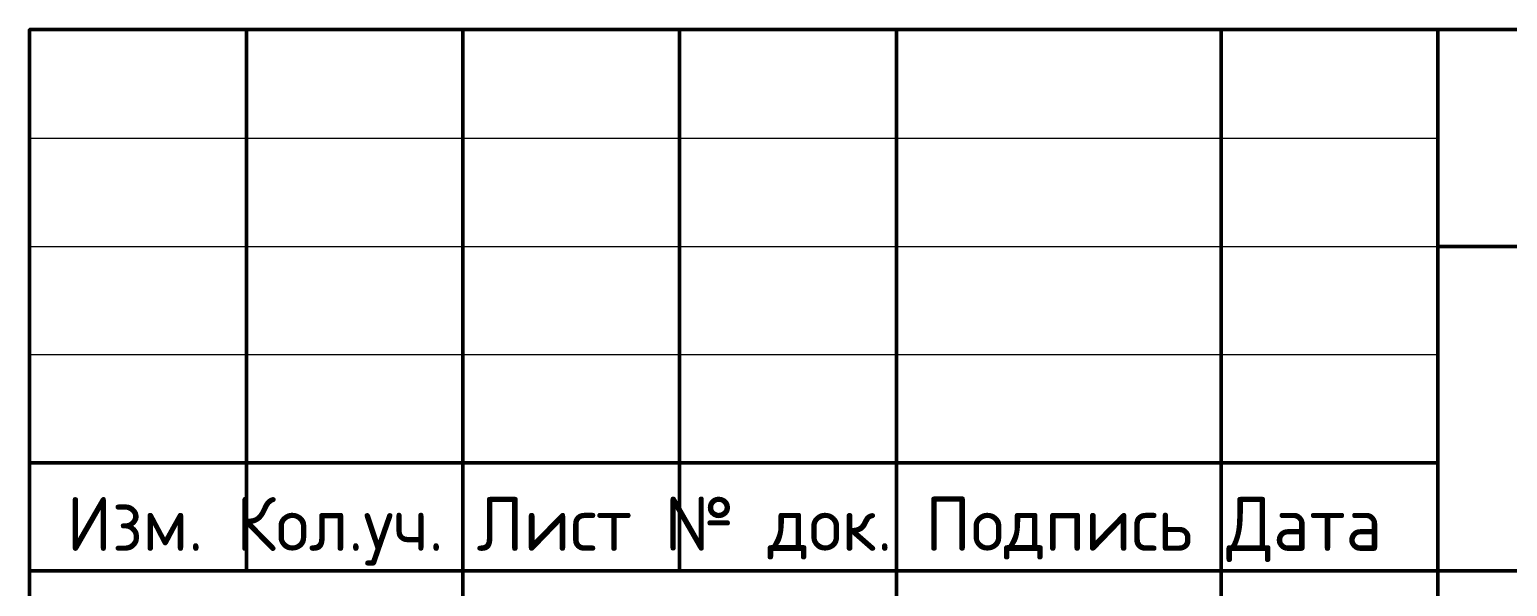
# Model space of a CAD drawing. Header units: millimetres. Extents: x -695119 to 412940, y -249585 to 622758.
# Drawn here: x 15.909 to 18.594, y 1.348 to 2.36 of the extents above; entities that cross this region are included whole.
import ezdxf

# ---------------------------------------------------------------- set-up
doc = ezdxf.new("R2010")
doc.units = ezdxf.units.MM
for name, color, linetype in [('PDF _020_средний', 7, 'Continuous'), ('PDF _050_основной', 7, 'Continuous'), ('PDF _Текст', 7, 'Continuous')]:
    doc.layers.add(name, color=color, linetype=linetype)
doc.styles.add('PDF ISOCPEUR Italic', font='')
doc.styles.get('PDF ISOCPEUR Italic').set_extended_font_data('GOST type B')

msp = doc.modelspace()

# ---------------------------------------------------------------- linework, layer by layer
at = {"layer": 'PDF _020_средний', "lineweight": 20}
for points in [[(15.9088, 2.1627), (18.4681, 2.1627)], [(15.9088, 1.966), (18.4681, 1.966)], [(15.9088, 1.7693), (18.4681, 1.7693)]]:
    msp.add_lwpolyline(points, dxfattribs=at)
at = {"layer": 'PDF _050_основной', "lineweight": 50}
for points in [[(23.1919, 2.3602), (15.9088, 2.3602), (15.9088, 0.195)], [(16.303, 2.3602), (16.303, 1.3759)], [(16.6963, 2.3602), (16.6963, 0.195)], [(17.0897, 2.3602), (17.0897, 1.3759)], [(17.4839, 2.3602), (17.4839, 0.195)], [(18.0739, 2.3602), (18.0739, 0.195)], [(18.4681, 2.3602), (18.4681, 0.195)], [(18.4681, 1.966), (23.1919, 1.966)], [(15.9088, 1.5726), (18.4681, 1.5726)], [(15.9088, 1.3759), (23.1919, 1.3759)]]:
    msp.add_lwpolyline(points, dxfattribs=at)

# ---------------------------------------------------------------- texts
at = {"layer": 'PDF _Текст', "lineweight": 15, "insert": (15.9763, 1.3855), "char_height": 0.09842, "attachment_point": 7, "style": 'PDF ISOCPEUR Italic'}
msp.add_mtext('Изм. Кол.уч. Лист № док. Подпись Дата', dxfattribs=at)

doc.saveas('drawing.dxf')
